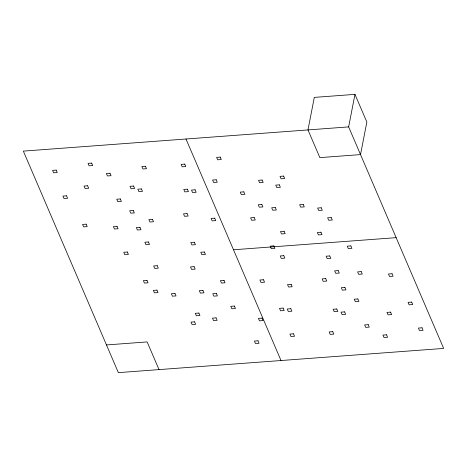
<?xml version="1.0" encoding="UTF-8"?>
<svg xmlns="http://www.w3.org/2000/svg" width="467" height="467" viewBox="0 0 467 467"><rect width="100%" height="100%" fill="white"/><g stroke="black" fill="none" stroke-linecap="round" stroke-linejoin="round"><path stroke-width="0.7" d="M348.645 126.896L23.35 151.115L118.355 372.637L443.65 348.417L348.645 126.896L354.967 94.363L314.309 97.393L307.981 129.925L319.86 157.618L360.518 154.589L366.846 122.056L354.967 94.363M233.5 249.769L396.144 237.656M106.482 344.944L147.14 341.92L159.019 369.607M185.994 139.008L281.006 360.53M91.66 163.1L88.065 163.368L89.115 165.82L92.711 165.552L91.66 163.1M220.214 157.099L216.618 157.367L217.669 159.819L221.265 159.551L220.214 157.099M56.186 170.105L52.59 170.367L53.641 172.819L57.237 172.551L56.186 170.105M145.459 166.24L141.857 166.509L142.908 168.955L146.504 168.686L145.459 166.24M184.739 164.104L181.138 164.372L182.188 166.818L185.784 166.556L184.739 164.104M109.978 173.239L106.383 173.508L107.433 175.96L111.029 175.691L109.978 173.239M87.644 185.778L84.048 186.047L85.099 188.493L88.695 188.23L87.644 185.778M216.192 179.777L212.596 180.046L213.647 182.498L217.243 182.229L216.192 179.777M133.58 186.029L129.984 186.298L131.034 188.75L134.63 188.481L133.58 186.029M283.615 176.082L280.019 176.351L281.07 178.797L284.666 178.528L283.615 176.082M141.437 188.919L137.841 189.188L138.892 191.633L142.488 191.365L141.437 188.919M262.133 180.034L258.537 180.297L259.588 182.749L263.184 182.48L262.133 180.034M66.542 195.813L62.946 196.082L63.997 198.528L67.592 198.265L66.542 195.813M187.378 189.17L183.782 189.439L184.833 191.884L188.429 191.616L187.378 189.17M195.095 189.812L191.499 190.081L192.55 192.532L196.146 192.264L195.095 189.812M279.319 184.844L275.723 185.113L276.773 187.565L280.369 187.296L279.319 184.844M120.34 198.954L116.744 199.222L117.789 201.668L121.391 201.4L120.34 198.954M243.844 191.849L240.242 192.118L241.293 194.564L244.889 194.301L243.844 191.849M133.293 210.459L129.698 210.728L130.748 213.18L134.344 212.911L133.293 210.459M261.847 204.464L258.251 204.733L259.302 207.179L262.898 206.91L261.847 204.464M303.229 204.429L299.633 204.698L300.684 207.144L304.28 206.875L303.229 204.429M187.092 213.6L183.49 213.868L184.541 216.314L188.143 216.052L187.092 213.6M275.297 207.523L271.701 207.792L272.751 210.243L276.347 209.975L275.297 207.523M86.156 224.16L82.56 224.429L83.611 226.874L87.206 226.612L86.156 224.16M152.475 219.292L148.88 219.56L149.93 222.012L153.526 221.743L152.475 219.292M321.238 207.78L317.642 208.043L318.692 210.494L322.288 210.226L321.238 207.78M214.709 218.159L211.113 218.428L212.164 220.879L215.76 220.611L214.709 218.159M117.001 226.297L113.405 226.565L114.456 229.011L118.052 228.742L117.001 226.297M254.2 217.558L250.604 217.826L251.655 220.278L255.251 220.01L254.2 217.558M139.954 227.301L136.358 227.569L137.409 230.015L141.005 229.746L139.954 227.301M331.237 217.552L327.641 217.82L328.692 220.266L332.288 219.998L331.237 217.552M284.099 231.253L280.504 231.515L281.554 233.967L285.15 233.698L284.099 231.253M148.459 241.97L144.863 242.239L145.914 244.69L149.51 244.422L148.459 241.97M320.952 232.21L317.356 232.478L318.406 234.924L322.002 234.656L320.952 232.21M194.395 242.221L190.799 242.49L191.849 244.942L195.445 244.673L194.395 242.221M127.357 252.005L123.761 252.273L124.812 254.725L128.407 254.457L127.357 252.005M273.814 245.905L270.218 246.173L271.269 248.625L274.865 248.356L273.814 245.905M204.394 251.999L200.798 252.262L201.849 254.713L205.445 254.445L204.394 251.999M350.851 245.899L347.255 246.167L348.306 248.613L351.902 248.345L350.851 245.899M283.813 255.683L280.218 255.951L281.268 258.397L284.864 258.128L283.813 255.683M157.262 265.694L153.661 265.962L154.711 268.414L158.307 268.146L157.262 265.694M329.755 255.934L326.153 256.202L327.204 258.648L330.805 258.379L329.755 255.934M194.109 266.651L190.513 266.92L191.563 269.371L195.159 269.103L194.109 266.651M146.971 280.352L143.375 280.62L144.426 283.072L148.021 282.804L146.971 280.352M338.254 270.603L334.658 270.872L335.709 273.323L339.305 273.055L338.254 270.603M224.008 280.346L220.412 280.609L221.463 283.06L225.059 282.792L224.008 280.346M361.207 271.607L357.611 271.876L358.662 274.327L362.258 274.059L361.207 271.607M263.499 279.745L259.903 280.007L260.954 282.459L264.55 282.191L263.499 279.745M156.97 290.124L153.374 290.392L154.425 292.844L158.021 292.575L156.97 290.124M325.733 278.612L322.137 278.881L323.187 281.327L326.783 281.058L325.733 278.612M392.052 273.744L388.456 274.012L389.507 276.458L393.103 276.195L392.052 273.744M202.912 290.381L199.316 290.643L200.366 293.095L203.962 292.827L202.912 290.381M291.122 284.304L287.526 284.572L288.577 287.024L292.173 286.756L291.122 284.304M174.979 293.474L171.383 293.743L172.434 296.195L176.03 295.926L174.979 293.474M216.367 293.439L212.765 293.708L213.816 296.16L217.412 295.891L216.367 293.439M344.915 287.444L341.319 287.713L342.369 290.159L345.965 289.89L344.915 287.444M234.37 306.054L230.774 306.323L231.825 308.775L235.421 308.506L234.37 306.054M357.874 298.95L354.272 299.219L355.323 301.67L358.925 301.402L357.874 298.95M198.895 313.059L195.294 313.322L196.344 315.774L199.94 315.505L198.895 313.059M283.113 308.092L279.517 308.354L280.568 310.806L284.164 310.537L283.113 308.092M290.83 308.734L287.234 309.002L288.285 311.454L291.881 311.185L290.83 308.734M411.666 302.091L408.07 302.359L409.121 304.805L412.717 304.542L411.666 302.091M216.075 317.869L212.479 318.138L213.53 320.59L217.126 320.321L216.075 317.869M336.771 308.985L333.175 309.253L334.226 311.705L337.822 311.436L336.771 308.985M194.593 321.821L190.997 322.09L192.048 324.542L195.644 324.273L194.593 321.821M344.628 311.874L341.033 312.143L342.083 314.589L345.679 314.32L344.628 311.874M262.016 318.126L258.42 318.389L259.471 320.841L263.067 320.572L262.016 318.126M390.57 312.125L386.968 312.394L388.019 314.84L391.62 314.577L390.57 312.125M368.229 324.664L364.634 324.933L365.684 327.379L369.28 327.11L368.229 324.664M293.474 333.8L289.879 334.068L290.929 336.52L294.525 336.252L293.474 333.8M332.755 331.663L329.159 331.932L330.21 334.384L333.806 334.115L332.755 331.663M422.028 327.799L418.426 328.067L419.477 330.519L423.073 330.251L422.028 327.799M258 340.805L254.398 341.068L255.449 343.519L259.045 343.251L258 340.805M386.548 334.804L382.952 335.072L384.002 337.518L387.598 337.256L386.548 334.804"/></g></svg>
